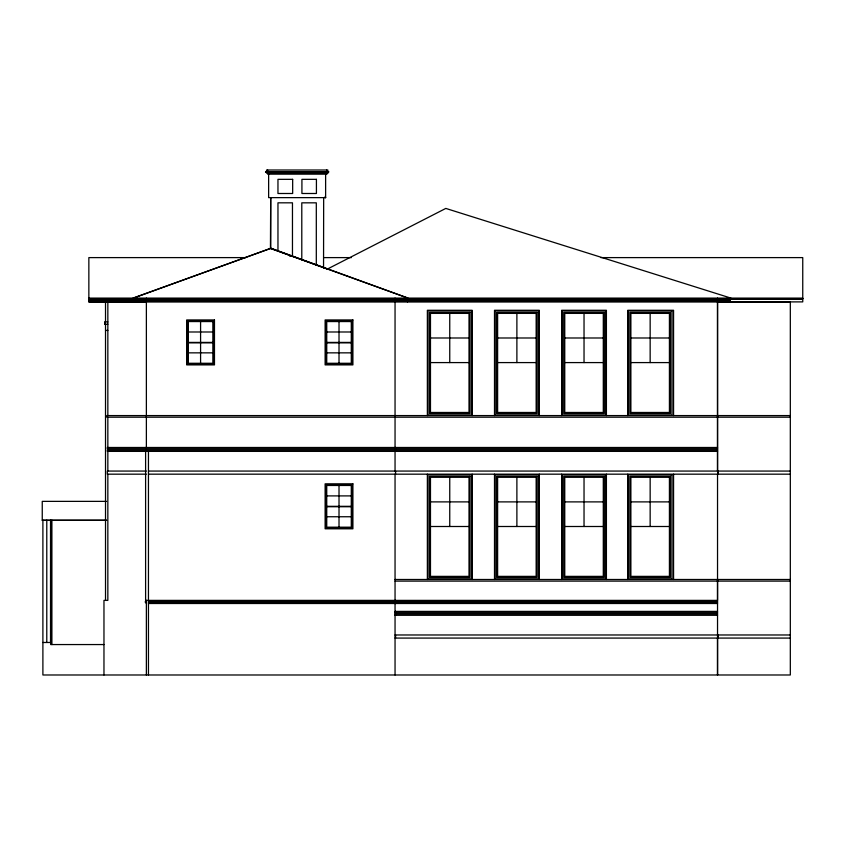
<?xml version="1.0" encoding="UTF-8"?>
<svg xmlns="http://www.w3.org/2000/svg" width="845" height="845" viewBox="0 0 845 845"><rect width="100%" height="100%" fill="white"/><g stroke="black" fill="none" stroke-linecap="round" stroke-linejoin="round"><path stroke-width="1.27" d="M270.706 248.462L270.706 197.635L270.442 248.367M717.532 638.081L717.532 674.986L717.532 474.172M717.532 579.49L717.532 600.383L145.604 600.383L145.604 451.378M717.532 302.003L802.75 301.887L802.75 298.771L717.532 298.898L717.532 471.066L717.532 298.105M327.121 269.206L445.801 208.419L730.936 298.105M132.971 298.105L271.076 248.272L407.998 298.105L270.189 248.367M270.738 248.303L133.425 298.105L133.943 301.992M325.747 197.635L268.636 197.635L268.636 174.154M289.835 256.299L292.465 256.299L292.465 202.821L277.963 202.821L277.963 251.081M245.884 257.609L88.852 257.609L88.852 301.992L790.318 301.992L790.318 674.986L42.894 674.986L42.894 520.214M323.741 257.609L351.446 257.609M600.848 257.609L802.75 257.609L802.75 298.876L88.852 298.876M88.852 298.105L802.75 298.105M88.852 298.655L147.22 298.781M716.972 298.655L802.75 298.655M88.852 299.912L730.481 299.912L730.418 298.876M88.852 301.739L146.375 301.739M107.843 321.945L104.738 321.945L104.738 324.216L107.843 324.216M105.519 330.437L107.843 330.437M188.308 331.99L212.856 331.99M326.74 331.99L351.288 331.99M430.475 337.989L469.017 337.989M497.62 337.989L536.163 337.989M564.756 337.989L603.298 337.989M630.877 337.989L669.42 337.989M188.308 342.415L212.856 342.415M326.74 342.415L351.288 342.415M188.308 342.827L212.856 342.827M326.74 342.827L351.288 342.827M188.308 352.851L212.856 352.851M326.74 352.851L351.288 352.851M430.475 362.589L469.017 362.589M497.62 362.589L536.163 362.589M564.756 362.589L603.298 362.589M630.877 362.589L669.42 362.589M790.318 415.582L106.808 415.582L106.808 417.198L790.318 417.198M717.532 447.491L107.326 447.491L107.326 448.79L717.532 448.79M717.532 450.089L107.326 450.089L107.326 451.378L717.532 451.378M146.375 471.066L107.326 471.066L107.326 474.172L146.375 474.172M148.456 471.066L790.318 471.066M148.456 474.172L790.318 474.172M326.74 495.899L351.288 495.899M106.533 501.37L42.25 501.37L42.25 520.351L106.544 520.351M430.475 501.888L469.017 501.888M497.62 501.888L536.163 501.888M564.756 501.888L603.298 501.888M630.877 501.888L669.42 501.888M326.74 506.324L351.288 506.324M326.74 506.736L351.288 506.736M326.74 516.749L351.288 516.749M42.25 520.214L106.554 520.214M430.475 526.498L469.017 526.498M497.62 526.498L536.163 526.498M564.756 526.498L603.298 526.498M630.877 526.498L669.42 526.498M395.048 579.49L790.318 579.49M395.048 581.106L790.318 581.106M146.375 601.418L145.34 601.418L145.34 602.453L146.375 602.453M148.456 601.418L717.532 601.418M148.456 602.453L717.532 602.453M146.375 603.499L145.858 602.453M148.456 603.499L717.532 603.499M395.048 611.4L717.532 611.4M395.048 612.699L717.532 612.699M395.048 613.988L717.532 613.988M395.048 615.287L717.532 615.287M395.048 634.975L790.318 634.975M395.048 638.081L790.318 638.081M42.894 642.485L50.668 642.485M103.967 644.555L50.668 644.555L50.668 520.214M88.852 300.704L133.943 300.947M270.632 248.324L327.353 269.037M730.228 299.912L730.228 300.947L133.69 300.947L133.69 298.876M729.964 300.947L729.964 301.992M673.56 415.582L673.56 310.273L627.772 310.273L627.772 415.582M673.56 474.172L673.56 579.49M650.154 313.379L650.154 362.589M650.154 477.288L650.154 526.498M627.772 474.172L627.772 579.49M606.404 415.582L606.404 310.273L561.65 310.273L561.65 415.582M606.404 474.172L606.404 579.49M584.032 313.379L584.032 362.589M584.032 477.288L584.032 526.498M561.65 474.172L561.65 579.49M539.268 415.582L539.268 310.273L494.505 310.273L494.505 415.582M539.268 474.172L539.268 579.49M516.886 313.379L516.886 362.589M516.886 477.288L516.886 526.498M494.505 474.172L494.505 579.49M472.133 415.582L472.133 310.273L427.369 310.273L427.369 415.582M472.133 474.172L472.133 579.49M449.751 313.379L449.751 362.589M449.751 477.288L449.751 526.498M427.369 474.172L427.369 579.49M408.315 298.876L408.315 299.912M407.797 299.912L407.797 300.947M407.48 298.105L407.48 301.992M396.083 601.418L396.083 602.453M395.566 447.491L395.566 448.79M395.566 450.089L395.566 451.378M395.566 471.066L395.566 474.172M395.566 600.383L395.566 601.418M395.566 602.453L395.566 603.499M395.566 611.4L395.566 612.699M395.566 613.988L395.566 615.287M395.566 634.975L395.566 638.081M395.048 298.105L395.048 447.491M395.048 448.79L395.048 450.089M395.048 451.378L395.048 471.066M395.048 474.172L395.048 674.986M339.014 321.554L339.014 342.415M339.014 342.827L339.014 363.276M339.014 485.463L339.014 506.324M339.014 506.736L339.014 527.185M327.818 173.119L327.818 170.014L266.566 170.014L266.566 173.119L327.702 173.119L327.702 171.894M326.783 173.119L326.783 174.154M326.656 170.014L326.656 171.894M326.656 173.119L326.656 174.154L267.601 174.154L267.601 173.119M325.621 174.154L325.621 197.635M325.219 196.367L325.219 197.667M323.667 197.635L323.55 268.097M316.305 265.003L316.305 202.832L301.792 202.832L301.792 259.816M267.601 170.014L267.601 171.894M200.582 321.554L200.582 342.415M200.582 342.827L200.582 363.276M148.456 451.378L148.456 674.986M146.375 298.105L146.375 447.491M146.375 448.79L146.375 450.089M146.375 600.383L146.375 674.986M145.858 447.491L145.858 448.79M145.858 450.089L145.858 451.378M145.858 600.383L145.858 601.418M133.299 298.876L133.299 299.912M132.908 298.876L132.908 299.912M107.843 301.992L107.843 415.582M107.843 417.198L107.843 447.491M107.843 448.79L107.843 450.089M107.843 451.378L107.843 471.066M107.843 474.172L107.843 600.383L103.967 600.383L103.967 674.986M105.519 301.992L105.519 321.945M105.519 324.216L105.519 600.383M105.129 321.945L105.129 324.216M51.894 520.214L51.894 644.555M50.531 520.214L50.531 642.485M46.781 520.214L46.781 642.485M718.049 634.975L718.049 638.081L718.049 634.975M718.049 471.066L718.049 474.172L718.049 471.066M328.737 171.894L265.531 172.084L328.737 171.894M292.666 179.341L277.963 179.341L277.963 193.494L292.666 193.494L292.666 179.341M316.421 179.341L301.918 179.341L301.918 193.494L316.421 193.494L316.421 179.341M471.616 310.791L427.887 310.791L427.887 415.064L471.616 415.064L471.616 310.791M538.751 310.791L495.033 310.791L495.033 415.064L538.751 415.064L538.751 310.791M605.886 310.791L562.168 310.791L562.168 415.064L605.886 415.064L605.886 310.791M672.018 310.791L628.289 310.791L628.289 415.064L672.018 415.064L672.018 310.791M470.063 312.344L429.44 312.344L429.44 413.511L470.063 413.511L470.063 312.344M537.198 312.344L496.585 312.344L496.585 413.511L537.198 413.511L537.198 312.344M604.333 312.344L563.721 312.344L563.721 413.511L604.333 413.511L604.333 312.344M670.465 312.344L629.842 312.344L629.842 413.511L670.465 413.511L670.465 312.344M469.017 313.379L430.475 313.379L430.475 412.476L469.017 412.476L469.017 313.379M536.163 313.379L497.62 313.379L497.62 412.476L536.163 412.476L536.163 313.379M603.298 313.379L564.756 313.379L564.756 412.476L603.298 412.476L603.298 313.379M669.42 313.379L630.877 313.379L630.877 412.476L669.42 412.476L669.42 313.379M214.472 319.949L186.692 319.949L186.692 364.892L214.472 364.892L214.472 319.949M352.904 319.949L325.124 319.949L325.124 364.892L352.904 364.892L352.904 319.949M213.711 320.699L187.453 320.699L187.453 364.132L213.711 364.132L213.711 320.699M352.143 320.699L325.885 320.699L325.885 364.132L352.143 364.132L352.143 320.699M212.856 321.554L188.308 321.554L188.308 363.276L212.856 363.276L212.856 321.554M351.288 321.554L326.74 321.554L326.74 363.276L351.288 363.276L351.288 321.554M471.616 474.689L427.887 474.689L427.887 578.973L471.616 578.973L471.616 474.689M538.751 474.689L495.033 474.689L495.033 578.973L538.751 578.973L538.751 474.689M605.886 474.689L562.168 474.689L562.168 578.973L605.886 578.973L605.886 474.689M672.018 474.689L628.289 474.689L628.289 578.973L672.018 578.973L672.018 474.689M470.063 476.242L429.44 476.242L429.44 577.42L470.063 577.42L470.063 476.242M537.198 476.253L496.585 476.253L496.585 577.41L537.198 577.41L537.198 476.253M604.333 476.253L563.721 476.253L563.721 577.41L604.333 577.41L604.333 476.253M670.465 476.253L629.842 476.253L629.842 577.41L670.465 577.41L670.465 476.253M469.017 477.288L430.475 477.288L430.475 576.374L469.017 576.374L469.017 477.288M536.163 477.288L497.62 477.288L497.62 576.374L536.163 576.374L536.163 477.288M603.298 477.288L564.756 477.288L564.756 576.374L603.298 576.374L603.298 477.288M669.42 477.288L630.877 477.288L630.877 576.374L669.42 576.374L669.42 477.288M352.904 483.847L325.124 483.847L325.124 528.801L352.904 528.801L352.904 483.847M352.143 484.607L325.885 484.607L325.885 528.04L352.143 528.04L352.143 484.607M351.288 485.463L326.74 485.463L326.74 527.185L351.288 527.185L351.288 485.463"/></g></svg>
